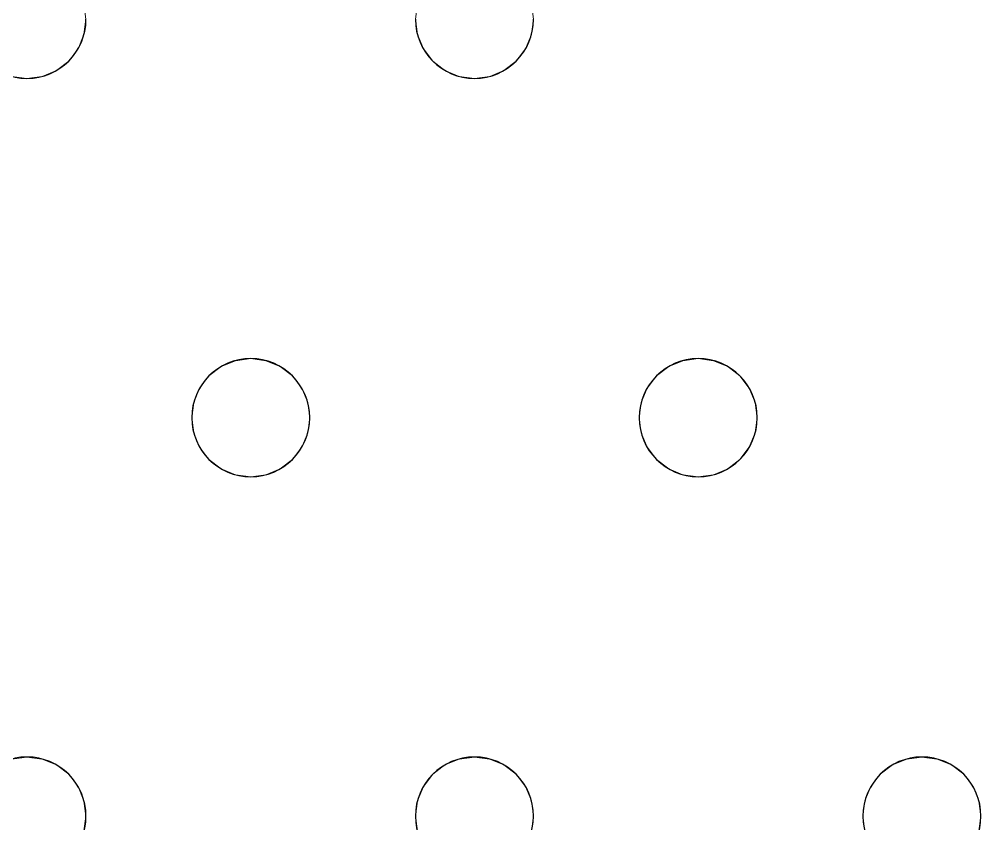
# Model space of a CAD drawing. Header units: millimetres. Extents: x -1 to 1601, y -701 to 1.
# Drawn here: x 1441.6 to 1507.1, y -152.5 to -98 of the extents above; entities that cross this region are included whole.
import ezdxf

# ---------------------------------------------------------------- set-up
doc = ezdxf.new("R2010")
doc.units = ezdxf.units.MM
doc.layers.add('IQ_200_3D', color=1, linetype='Continuous')
doc.layers.add('IQ_204_2D', color=7, linetype='Continuous')

msp = doc.modelspace()

# ---------------------------------------------------------------- linework, layer by layer
at = {"layer": 'IQ_200_3D', "lineweight": 18}
for points, invisible_edges in [([(122.762, -68.034, 850), (1477.238, -68.034, 850), (1477.238, -397.966, 850), (122.762, -397.966, 850)], 10), ([(122.762, -68.034, 860), (122.762, -397.966, 860), (1477.238, -397.966, 860), (1477.238, -68.034, 860)], 5), ([(1524.204, -351, 850), (1489.393, -396.366, 850), (1477.238, -397.966, 850), (1477.238, -68.034, 850)], 13), ([(1477.238, -68.034, 850), (1489.393, -69.634, 850), (1524.204, -115, 850), (1524.204, -351, 850)], 10), ([(1477.238, -397.966, 860), (1524.204, -351, 860), (1524.204, -115, 860), (1477.238, -68.034, 860)], 13), ([(1500.721, -74.326, 860), (1489.393, -69.634, 860), (1477.238, -68.034, 860), (1524.204, -115, 860)], 12), ([(1500.721, -74.326, 850), (1510.448, -81.79, 850), (1524.204, -115, 850), (1489.393, -69.634, 850)], 6), ([(1524.204, -115, 860), (1510.448, -81.79, 860), (1500.721, -74.326, 860)], 13), ([(1498.709, -79.33, 888), (1508.385, -86.766, 888), (1476.451, -98, 888), (1476.315, -96.965, 888)], 10), ([(1508.385, -86.766, 890), (1498.709, -79.33, 890), (1476.451, -98, 890), (1476.315, -99.035, 890)], 10), ([(1498.709, -79.33, 890), (1476.315, -96.965, 890), (1476.451, -98, 890)], 13), ([(1488.653, -121.136, 888), (1475.915, -100, 888), (1476.315, -99.035, 888), (1508.385, -86.766, 888)], 13), ([(1488.653, -121.136, 890), (1508.385, -86.766, 890), (1476.315, -99.035, 890), (1475.915, -100, 890)], 11), ([(1508.385, -86.766, 888), (1476.315, -99.035, 888), (1476.451, -98, 888)], 13), ([(1489.618, -121.536, 888), (1488.653, -121.136, 888), (1508.385, -86.766, 888)], 14), ([(1489.618, -121.536, 890), (1508.385, -86.766, 890), (1488.653, -121.136, 890)], 3), ([(1489.618, -121.536, 888), (1508.385, -86.766, 888), (1515.821, -96.442, 888), (1490.446, -122.172, 888)], 5), ([(1515.821, -96.442, 890), (1508.385, -86.766, 890), (1489.618, -121.536, 890), (1490.446, -122.172, 890)], 10), ([(1520.515, -107.707, 888), (1491.082, -123, 888), (1490.446, -122.172, 888), (1515.821, -96.442, 888)], 5), ([(1520.515, -107.707, 890), (1515.821, -96.442, 890), (1490.446, -122.172, 890), (1491.082, -123, 890)], 10), ([(1446.118, -98, 890), (1445.981, -96.965, 890), (1445.981, -96.965, 888), (1446.118, -98, 888)], 2), ([(1468.451, -98, 888), (1446.118, -98, 888), (1445.981, -96.965, 888), (1468.587, -96.965, 888)], 5), ([(1468.451, -98, 890), (1468.587, -96.965, 890), (1445.981, -96.965, 890), (1446.118, -98, 890)], 10), ([(1468.587, -96.965, 890), (1468.451, -98, 890), (1468.451, -98, 888), (1468.587, -96.965, 888)], 8), ([(1476.451, -98, 890), (1476.315, -96.965, 890), (1476.315, -96.965, 888), (1476.451, -98, 888)], 2), ([(1445.981, -99.035, 890), (1446.118, -98, 890), (1446.118, -98, 888), (1445.981, -99.035, 888)], 8), ([(1468.587, -99.035, 888), (1445.981, -99.035, 888), (1446.118, -98, 888), (1468.451, -98, 888)], 5), ([(1468.587, -99.035, 890), (1468.451, -98, 890), (1446.118, -98, 890), (1445.981, -99.035, 890)], 10), ([(1468.451, -98, 890), (1468.587, -99.035, 890), (1468.587, -99.035, 888), (1468.451, -98, 888)], 2), ([(1476.315, -99.035, 890), (1476.451, -98, 890), (1476.451, -98, 888), (1476.315, -99.035, 888)], 8), ([(1445.582, -100, 890), (1445.981, -99.035, 890), (1445.981, -99.035, 888), (1445.582, -100, 888)], 10), ([(1445.582, -100, 888), (1445.981, -99.035, 888), (1468.987, -100, 888), (1457.284, -121, 888)], 14), ([(1468.987, -100, 890), (1468.587, -99.035, 890), (1445.981, -99.035, 890), (1445.582, -100, 890)], 10), ([(1468.987, -100, 888), (1445.981, -99.035, 888), (1468.587, -99.035, 888)], 3), ([(1468.587, -99.035, 890), (1468.987, -100, 890), (1468.987, -100, 888), (1468.587, -99.035, 888)], 10), ([(1475.915, -100, 890), (1476.315, -99.035, 890), (1476.315, -99.035, 888), (1475.915, -100, 888)], 10), ([(1444.946, -100.828, 890), (1445.582, -100, 890), (1445.582, -100, 888), (1444.946, -100.828, 888)], 10), ([(1444.946, -100.828, 888), (1445.582, -100, 888), (1457.284, -121, 888), (1456.249, -121.136, 888)], 10), ([(1457.284, -121, 890), (1445.582, -100, 890), (1444.946, -100.828, 890), (1456.249, -121.136, 890)], 5), ([(1457.284, -121, 890), (1469.623, -100.828, 890), (1468.987, -100, 890), (1445.582, -100, 890)], 13), ([(1469.623, -100.828, 888), (1458.32, -121.136, 888), (1457.284, -121, 888), (1468.987, -100, 888)], 5), ([(1468.987, -100, 890), (1469.623, -100.828, 890), (1469.623, -100.828, 888), (1468.987, -100, 888)], 10), ([(1475.279, -100.828, 890), (1475.915, -100, 890), (1475.915, -100, 888), (1475.279, -100.828, 888)], 10), ([(1475.279, -100.828, 888), (1475.915, -100, 888), (1487.618, -121, 888), (1486.582, -121.136, 888)], 10), ([(1487.618, -121, 890), (1488.653, -121.136, 890), (1475.915, -100, 890), (1475.279, -100.828, 890)], 10), ([(1487.618, -121, 888), (1475.915, -100, 888), (1488.653, -121.136, 888)], 3), ([(1444.118, -101.464, 890), (1444.946, -100.828, 890), (1444.946, -100.828, 888), (1444.118, -101.464, 888)], 10), ([(1444.118, -101.464, 888), (1444.946, -100.828, 888), (1456.249, -121.136, 888), (1455.284, -121.536, 888)], 10), ([(1456.249, -121.136, 890), (1444.946, -100.828, 890), (1444.118, -101.464, 890), (1455.284, -121.536, 890)], 5), ([(1457.284, -121, 890), (1458.32, -121.136, 890), (1469.623, -100.828, 890)], 14), ([(1470.451, -101.464, 888), (1459.284, -121.536, 888), (1458.32, -121.136, 888), (1469.623, -100.828, 888)], 5), ([(1470.451, -101.464, 890), (1469.623, -100.828, 890), (1458.32, -121.136, 890), (1459.284, -121.536, 890)], 10), ([(1469.623, -100.828, 890), (1470.451, -101.464, 890), (1470.451, -101.464, 888), (1469.623, -100.828, 888)], 10), ([(1474.451, -101.464, 890), (1475.279, -100.828, 890), (1475.279, -100.828, 888), (1474.451, -101.464, 888)], 10), ([(1474.451, -101.464, 888), (1475.279, -100.828, 888), (1486.582, -121.136, 888), (1485.618, -121.536, 888)], 10), ([(1474.451, -101.464, 890), (1485.618, -121.536, 890), (1486.582, -121.136, 890), (1475.279, -100.828, 890)], 5), ([(1475.279, -100.828, 890), (1486.582, -121.136, 890), (1487.618, -121, 890)], 13), ([(1443.153, -101.864, 890), (1444.118, -101.464, 890), (1444.118, -101.464, 888), (1443.153, -101.864, 888)], 10), ([(1443.153, -101.864, 888), (1444.118, -101.464, 888), (1455.284, -121.536, 888), (1454.456, -122.172, 888)], 10), ([(1455.284, -121.536, 890), (1444.118, -101.464, 890), (1443.153, -101.864, 890), (1454.456, -122.172, 890)], 5), ([(1471.416, -101.864, 888), (1460.113, -122.172, 888), (1459.284, -121.536, 888), (1470.451, -101.464, 888)], 5), ([(1471.416, -101.864, 890), (1470.451, -101.464, 890), (1459.284, -121.536, 890), (1460.113, -122.172, 890)], 10), ([(1470.451, -101.464, 890), (1471.416, -101.864, 890), (1471.416, -101.864, 888), (1470.451, -101.464, 888)], 10), ([(1473.486, -101.864, 890), (1474.451, -101.464, 890), (1474.451, -101.464, 888), (1473.486, -101.864, 888)], 10), ([(1473.486, -101.864, 888), (1474.451, -101.464, 888), (1485.618, -121.536, 888), (1484.789, -122.172, 888)], 10), ([(1473.486, -101.864, 890), (1484.789, -122.172, 890), (1485.618, -121.536, 890), (1474.451, -101.464, 890)], 5), ([(1429.779, -122.172, 888), (1428.951, -121.536, 888), (1441.082, -101.864, 888), (1442.118, -102, 888)], 10), ([(1442.118, -102, 890), (1441.082, -101.864, 890), (1429.779, -122.172, 890), (1430.415, -123, 890)], 10), ([(1430.415, -123, 888), (1429.779, -122.172, 888), (1442.118, -102, 888), (1453.82, -123, 888)], 14), ([(1453.82, -123, 890), (1454.456, -122.172, 890), (1442.118, -102, 890), (1430.415, -123, 890)], 14), ([(1442.118, -102, 888), (1441.082, -101.864, 888), (1441.082, -101.864, 890), (1442.118, -102, 890)], 10), ([(1443.153, -101.864, 888), (1442.118, -102, 888), (1442.118, -102, 890), (1443.153, -101.864, 890)], 10), ([(1454.456, -122.172, 888), (1453.82, -123, 888), (1442.118, -102, 888), (1443.153, -101.864, 888)], 10), ([(1454.456, -122.172, 890), (1443.153, -101.864, 890), (1442.118, -102, 890)], 13), ([(1472.451, -102, 888), (1460.748, -123, 888), (1460.113, -122.172, 888), (1471.416, -101.864, 888)], 5), ([(1472.451, -102, 890), (1471.416, -101.864, 890), (1460.113, -122.172, 890), (1460.748, -123, 890)], 10), ([(1460.748, -123, 888), (1472.451, -102, 888), (1484.153, -123, 888), (1483.754, -123.965, 888)], 11), ([(1484.153, -123, 890), (1484.789, -122.172, 890), (1472.451, -102, 890), (1460.748, -123, 890)], 14), ([(1472.451, -102, 888), (1471.416, -101.864, 888), (1471.416, -101.864, 890), (1472.451, -102, 890)], 10), ([(1473.486, -101.864, 888), (1472.451, -102, 888), (1472.451, -102, 890), (1473.486, -101.864, 890)], 10), ([(1472.451, -102, 888), (1473.486, -101.864, 888), (1484.789, -122.172, 888), (1484.153, -123, 888)], 10), ([(1484.789, -122.172, 890), (1473.486, -101.864, 890), (1472.451, -102, 890)], 13), ([(1491.082, -123, 888), (1520.515, -107.707, 888), (1522.151, -119.8, 888), (1491.481, -123.965, 888)], 5), ([(1522.151, -119.8, 890), (1520.515, -107.707, 890), (1491.082, -123, 890), (1491.481, -123.965, 890)], 10), ([(1491.618, -125, 888), (1491.481, -123.965, 888), (1522.151, -119.8, 888)], 14), ([(1491.481, -126.035, 888), (1491.618, -125, 888), (1522.151, -119.8, 888), (1503.82, -148.136, 888)], 14), ([(1491.481, -123.965, 890), (1491.618, -125, 890), (1522.151, -119.8, 890)], 14), ([(1522.151, -119.8, 890), (1491.618, -125, 890), (1491.481, -126.035, 890), (1503.82, -148.136, 890)], 13), ([(1503.82, -148.136, 888), (1522.151, -119.8, 888), (1504.784, -148.536, 888)], 3), ([(1504.784, -148.536, 890), (1522.151, -119.8, 890), (1503.82, -148.136, 890)], 3), ([(1505.613, -149.172, 888), (1504.784, -148.536, 888), (1522.151, -119.8, 888)], 14), ([(1505.613, -149.172, 890), (1522.151, -119.8, 890), (1504.784, -148.536, 890)], 3), ([(1522.151, -119.8, 888), (1506.248, -150, 888), (1505.613, -149.172, 888)], 13), ([(1505.613, -149.172, 890), (1506.248, -150, 890), (1522.151, -119.8, 890)], 14), ([(1506.648, -150.965, 888), (1506.248, -150, 888), (1522.151, -119.8, 888)], 14), ([(1506.248, -150, 890), (1506.648, -150.965, 890), (1522.151, -119.8, 890)], 14), ([(1506.784, -152, 888), (1506.648, -150.965, 888), (1522.151, -119.8, 888)], 14), ([(1506.648, -153.035, 888), (1506.784, -152, 888), (1522.151, -119.8, 888), (1506.648, -204.965, 888)], 14), ([(1522.151, -119.8, 888), (1506.784, -206, 888), (1506.648, -204.965, 888)], 13), ([(1506.784, -206, 888), (1522.151, -119.8, 888), (1506.784, -260, 888), (1506.648, -258.965, 888)], 11), ([(1506.648, -153.035, 890), (1506.648, -204.965, 890), (1522.151, -119.8, 890), (1506.784, -152, 890)], 7), ([(1506.648, -150.965, 890), (1506.784, -152, 890), (1522.151, -119.8, 890)], 14), ([(1506.784, -260, 890), (1522.151, -119.8, 890), (1506.784, -206, 890), (1506.648, -258.965, 890)], 7), ([(1506.784, -206, 890), (1522.151, -119.8, 890), (1506.648, -204.965, 890)], 3), ([(1506.784, -260, 890), (1506.648, -261.035, 890), (1522.151, -349.072, 890), (1522.151, -119.8, 890)], 10), ([(1522.151, -119.8, 888), (1522.151, -349.072, 888), (1506.784, -260, 888)], 14), ([(1456.249, -121.136, 890), (1455.284, -121.536, 890), (1455.284, -121.536, 888), (1456.249, -121.136, 888)], 10), ([(1456.249, -121.136, 888), (1457.284, -121, 888), (1457.284, -121, 890), (1456.249, -121.136, 890)], 10), ([(1457.284, -121, 888), (1458.32, -121.136, 888), (1458.32, -121.136, 890), (1457.284, -121, 890)], 10), ([(1459.284, -121.536, 890), (1458.32, -121.136, 890), (1458.32, -121.136, 888), (1459.284, -121.536, 888)], 10), ([(1486.582, -121.136, 890), (1485.618, -121.536, 890), (1485.618, -121.536, 888), (1486.582, -121.136, 888)], 10), ([(1486.582, -121.136, 888), (1487.618, -121, 888), (1487.618, -121, 890), (1486.582, -121.136, 890)], 10), ([(1487.618, -121, 888), (1488.653, -121.136, 888), (1488.653, -121.136, 890), (1487.618, -121, 890)], 10), ([(1489.618, -121.536, 890), (1488.653, -121.136, 890), (1488.653, -121.136, 888), (1489.618, -121.536, 888)], 10), ([(1455.284, -121.536, 890), (1454.456, -122.172, 890), (1454.456, -122.172, 888), (1455.284, -121.536, 888)], 10), ([(1460.113, -122.172, 890), (1459.284, -121.536, 890), (1459.284, -121.536, 888), (1460.113, -122.172, 888)], 10), ([(1485.618, -121.536, 890), (1484.789, -122.172, 890), (1484.789, -122.172, 888), (1485.618, -121.536, 888)], 10), ([(1490.446, -122.172, 890), (1489.618, -121.536, 890), (1489.618, -121.536, 888), (1490.446, -122.172, 888)], 10), ([(1454.456, -122.172, 890), (1453.82, -123, 890), (1453.82, -123, 888), (1454.456, -122.172, 888)], 10), ([(1460.748, -123, 890), (1460.113, -122.172, 890), (1460.113, -122.172, 888), (1460.748, -123, 888)], 10), ([(1484.789, -122.172, 890), (1484.153, -123, 890), (1484.153, -123, 888), (1484.789, -122.172, 888)], 10), ([(1491.082, -123, 890), (1490.446, -122.172, 890), (1490.446, -122.172, 888), (1491.082, -123, 888)], 10), ([(1453.421, -123.965, 888), (1430.815, -123.965, 888), (1430.415, -123, 888), (1453.82, -123, 888)], 5), ([(1453.421, -123.965, 890), (1453.82, -123, 890), (1430.415, -123, 890), (1430.815, -123.965, 890)], 10), ([(1453.82, -123, 890), (1453.421, -123.965, 890), (1453.421, -123.965, 888), (1453.82, -123, 888)], 10), ([(1461.148, -123.965, 890), (1460.748, -123, 890), (1460.748, -123, 888), (1461.148, -123.965, 888)], 10), ([(1483.754, -123.965, 888), (1461.148, -123.965, 888), (1460.748, -123, 888)], 13), ([(1483.754, -123.965, 890), (1484.153, -123, 890), (1460.748, -123, 890), (1461.148, -123.965, 890)], 10), ([(1484.153, -123, 890), (1483.754, -123.965, 890), (1483.754, -123.965, 888), (1484.153, -123, 888)], 10), ([(1491.481, -123.965, 890), (1491.082, -123, 890), (1491.082, -123, 888), (1491.481, -123.965, 888)], 10), ([(1453.421, -123.965, 888), (1453.284, -125, 888), (1430.815, -123.965, 888)], 14), ([(1453.284, -125, 888), (1453.421, -126.035, 888), (1430.951, -125, 888), (1430.815, -123.965, 888)], 10), ([(1453.284, -125, 890), (1453.421, -123.965, 890), (1430.815, -123.965, 890), (1430.951, -125, 890)], 10), ([(1453.421, -123.965, 890), (1453.284, -125, 890), (1453.284, -125, 888), (1453.421, -123.965, 888)], 8), ([(1461.284, -125, 890), (1461.148, -123.965, 890), (1461.148, -123.965, 888), (1461.284, -125, 888)], 2), ([(1483.618, -125, 888), (1461.284, -125, 888), (1461.148, -123.965, 888), (1483.754, -123.965, 888)], 5), ([(1483.618, -125, 890), (1483.754, -123.965, 890), (1461.148, -123.965, 890), (1461.284, -125, 890)], 10), ([(1483.754, -123.965, 890), (1483.618, -125, 890), (1483.618, -125, 888), (1483.754, -123.965, 888)], 8), ([(1491.618, -125, 890), (1491.481, -123.965, 890), (1491.481, -123.965, 888), (1491.618, -125, 888)], 2), ([(1430.815, -126.035, 888), (1430.951, -125, 888), (1453.421, -126.035, 888), (1453.82, -127, 888)], 10), ([(1430.815, -126.035, 890), (1453.82, -127, 890), (1453.421, -126.035, 890), (1430.951, -125, 890)], 5), ([(1453.421, -126.035, 890), (1453.284, -125, 890), (1430.951, -125, 890)], 14), ([(1453.284, -125, 890), (1453.421, -126.035, 890), (1453.421, -126.035, 888), (1453.284, -125, 888)], 2), ([(1461.148, -126.035, 890), (1461.284, -125, 890), (1461.284, -125, 888), (1461.148, -126.035, 888)], 8), ([(1461.284, -125, 888), (1483.618, -125, 888), (1483.754, -126.035, 888), (1461.148, -126.035, 888)], 5), ([(1483.754, -126.035, 890), (1483.618, -125, 890), (1461.284, -125, 890), (1461.148, -126.035, 890)], 10), ([(1483.618, -125, 890), (1483.754, -126.035, 890), (1483.754, -126.035, 888), (1483.618, -125, 888)], 2), ([(1491.481, -126.035, 890), (1491.618, -125, 890), (1491.618, -125, 888), (1491.481, -126.035, 888)], 8), ([(1430.415, -127, 888), (1430.815, -126.035, 888), (1453.82, -127, 888), (1442.118, -148, 888)], 14), ([(1453.82, -127, 890), (1430.815, -126.035, 890), (1430.415, -127, 890), (1442.118, -148, 890)], 13), ([(1453.421, -126.035, 890), (1453.82, -127, 890), (1453.82, -127, 888), (1453.421, -126.035, 888)], 10), ([(1460.748, -127, 890), (1461.148, -126.035, 890), (1461.148, -126.035, 888), (1460.748, -127, 888)], 10), ([(1484.153, -127, 888), (1460.748, -127, 888), (1461.148, -126.035, 888), (1483.754, -126.035, 888)], 5), ([(1484.153, -127, 890), (1483.754, -126.035, 890), (1461.148, -126.035, 890), (1460.748, -127, 890)], 10), ([(1483.754, -126.035, 890), (1484.153, -127, 890), (1484.153, -127, 888), (1483.754, -126.035, 888)], 10), ([(1491.082, -127, 890), (1491.481, -126.035, 890), (1491.481, -126.035, 888), (1491.082, -127, 888)], 10), ([(1503.82, -148.136, 888), (1502.784, -148, 888), (1491.082, -127, 888), (1491.481, -126.035, 888)], 10), ([(1503.82, -148.136, 890), (1491.481, -126.035, 890), (1491.082, -127, 890), (1502.784, -148, 890)], 5), ([(1429.779, -127.828, 888), (1430.415, -127, 888), (1442.118, -148, 888), (1441.082, -148.136, 888)], 10), ([(1442.118, -148, 890), (1430.415, -127, 890), (1429.779, -127.828, 890), (1441.082, -148.136, 890)], 5), ([(1454.456, -127.828, 888), (1442.118, -148, 888), (1453.82, -127, 888)], 3), ([(1454.456, -127.828, 890), (1453.82, -127, 890), (1442.118, -148, 890), (1443.153, -148.136, 890)], 10), ([(1453.82, -127, 890), (1454.456, -127.828, 890), (1454.456, -127.828, 888), (1453.82, -127, 888)], 10), ([(1460.113, -127.828, 890), (1460.748, -127, 890), (1460.748, -127, 888), (1460.113, -127.828, 888)], 10), ([(1472.451, -148, 888), (1460.113, -127.828, 888), (1460.748, -127, 888), (1484.153, -127, 888)], 13), ([(1460.113, -127.828, 890), (1471.416, -148.136, 890), (1472.451, -148, 890), (1460.748, -127, 890)], 5), ([(1484.153, -127, 890), (1460.748, -127, 890), (1472.451, -148, 890), (1484.789, -127.828, 890)], 7), ([(1484.153, -127, 888), (1484.789, -127.828, 888), (1472.451, -148, 888)], 14), ([(1484.153, -127, 890), (1484.789, -127.828, 890), (1484.789, -127.828, 888), (1484.153, -127, 888)], 10), ([(1490.446, -127.828, 890), (1491.082, -127, 890), (1491.082, -127, 888), (1490.446, -127.828, 888)], 10), ([(1490.446, -127.828, 888), (1491.082, -127, 888), (1502.784, -148, 888), (1501.749, -148.136, 888)], 10), ([(1491.082, -127, 890), (1490.446, -127.828, 890), (1502.784, -148, 890)], 14), ([(1454.456, -127.828, 888), (1455.284, -128.464, 888), (1443.153, -148.136, 888), (1442.118, -148, 888)], 10), ([(1455.284, -128.464, 890), (1454.456, -127.828, 890), (1443.153, -148.136, 890), (1444.118, -148.536, 890)], 10), ([(1454.456, -127.828, 890), (1455.284, -128.464, 890), (1455.284, -128.464, 888), (1454.456, -127.828, 888)], 10), ([(1459.284, -128.464, 890), (1460.113, -127.828, 890), (1460.113, -127.828, 888), (1459.284, -128.464, 888)], 10), ([(1459.284, -128.464, 888), (1460.113, -127.828, 888), (1471.416, -148.136, 888), (1470.451, -148.536, 888)], 10), ([(1459.284, -128.464, 890), (1470.451, -148.536, 890), (1471.416, -148.136, 890), (1460.113, -127.828, 890)], 5), ([(1460.113, -127.828, 888), (1472.451, -148, 888), (1471.416, -148.136, 888)], 13), ([(1484.789, -127.828, 888), (1485.618, -128.464, 888), (1473.486, -148.136, 888), (1472.451, -148, 888)], 10), ([(1473.486, -148.136, 890), (1484.789, -127.828, 890), (1472.451, -148, 890)], 3), ([(1485.618, -128.464, 890), (1484.789, -127.828, 890), (1473.486, -148.136, 890), (1474.451, -148.536, 890)], 10), ([(1484.789, -127.828, 890), (1485.618, -128.464, 890), (1485.618, -128.464, 888), (1484.789, -127.828, 888)], 10), ([(1489.618, -128.464, 890), (1490.446, -127.828, 890), (1490.446, -127.828, 888), (1489.618, -128.464, 888)], 10), ([(1489.618, -128.464, 888), (1490.446, -127.828, 888), (1501.749, -148.136, 888), (1500.784, -148.536, 888)], 10), ([(1490.446, -127.828, 890), (1489.618, -128.464, 890), (1501.749, -148.136, 890), (1502.784, -148, 890)], 10), ([(1444.118, -148.536, 888), (1443.153, -148.136, 888), (1455.284, -128.464, 888)], 14), ([(1444.118, -148.536, 888), (1455.284, -128.464, 888), (1456.249, -128.864, 888), (1444.946, -149.172, 888)], 5), ([(1456.249, -128.864, 890), (1455.284, -128.464, 890), (1444.118, -148.536, 890), (1444.946, -149.172, 890)], 10), ([(1457.284, -129, 888), (1444.946, -149.172, 888), (1456.249, -128.864, 888)], 3), ([(1457.284, -129, 890), (1456.249, -128.864, 890), (1444.946, -149.172, 890), (1445.582, -150, 890)], 10), ([(1457.284, -129, 888), (1468.987, -150, 888), (1445.582, -150, 888), (1444.946, -149.172, 888)], 11), ([(1468.987, -150, 890), (1469.623, -149.172, 890), (1457.284, -129, 890), (1445.582, -150, 890)], 14), ([(1455.284, -128.464, 890), (1456.249, -128.864, 890), (1456.249, -128.864, 888), (1455.284, -128.464, 888)], 10), ([(1457.284, -129, 888), (1456.249, -128.864, 888), (1456.249, -128.864, 890), (1457.284, -129, 890)], 10), ([(1458.32, -128.864, 888), (1457.284, -129, 888), (1457.284, -129, 890), (1458.32, -128.864, 890)], 10), ([(1457.284, -129, 888), (1458.32, -128.864, 888), (1469.623, -149.172, 888), (1468.987, -150, 888)], 10), ([(1469.623, -149.172, 890), (1470.451, -148.536, 890), (1458.32, -128.864, 890), (1457.284, -129, 890)], 10), ([(1458.32, -128.864, 890), (1459.284, -128.464, 890), (1459.284, -128.464, 888), (1458.32, -128.864, 888)], 10), ([(1458.32, -128.864, 888), (1459.284, -128.464, 888), (1470.451, -148.536, 888), (1469.623, -149.172, 888)], 10), ([(1458.32, -128.864, 890), (1470.451, -148.536, 890), (1459.284, -128.464, 890)], 3), ([(1485.618, -128.464, 888), (1486.582, -128.864, 888), (1474.451, -148.536, 888), (1473.486, -148.136, 888)], 10), ([(1486.582, -128.864, 890), (1485.618, -128.464, 890), (1474.451, -148.536, 890), (1475.279, -149.172, 890)], 10), ([(1486.582, -128.864, 888), (1487.618, -129, 888), (1475.279, -149.172, 888), (1474.451, -148.536, 888)], 10), ([(1487.618, -129, 890), (1486.582, -128.864, 890), (1475.279, -149.172, 890), (1475.915, -150, 890)], 10), ([(1475.915, -150, 888), (1475.279, -149.172, 888), (1487.618, -129, 888), (1499.32, -150, 888)], 14), ([(1499.32, -150, 890), (1499.956, -149.172, 890), (1487.618, -129, 890), (1475.915, -150, 890)], 14), ([(1485.618, -128.464, 890), (1486.582, -128.864, 890), (1486.582, -128.864, 888), (1485.618, -128.464, 888)], 10), ([(1487.618, -129, 888), (1486.582, -128.864, 888), (1486.582, -128.864, 890), (1487.618, -129, 890)], 10), ([(1488.653, -128.864, 888), (1487.618, -129, 888), (1487.618, -129, 890), (1488.653, -128.864, 890)], 10), ([(1487.618, -129, 888), (1488.653, -128.864, 888), (1499.956, -149.172, 888), (1499.32, -150, 888)], 10), ([(1499.956, -149.172, 890), (1500.784, -148.536, 890), (1488.653, -128.864, 890), (1487.618, -129, 890)], 10), ([(1488.653, -128.864, 890), (1489.618, -128.464, 890), (1489.618, -128.464, 888), (1488.653, -128.864, 888)], 10), ([(1488.653, -128.864, 888), (1489.618, -128.464, 888), (1500.784, -148.536, 888), (1499.956, -149.172, 888)], 10), ([(1489.618, -128.464, 890), (1488.653, -128.864, 890), (1500.784, -148.536, 890), (1501.749, -148.136, 890)], 10), ([(1441.082, -148.136, 888), (1442.118, -148, 888), (1442.118, -148, 890), (1441.082, -148.136, 890)], 10), ([(1442.118, -148, 888), (1443.153, -148.136, 888), (1443.153, -148.136, 890), (1442.118, -148, 890)], 10), ([(1471.416, -148.136, 888), (1472.451, -148, 888), (1472.451, -148, 890), (1471.416, -148.136, 890)], 10), ([(1472.451, -148, 888), (1473.486, -148.136, 888), (1473.486, -148.136, 890), (1472.451, -148, 890)], 10), ([(1501.749, -148.136, 888), (1502.784, -148, 888), (1502.784, -148, 890), (1501.749, -148.136, 890)], 10), ([(1502.784, -148, 888), (1503.82, -148.136, 888), (1503.82, -148.136, 890), (1502.784, -148, 890)], 10), ([(1444.118, -148.536, 890), (1443.153, -148.136, 890), (1443.153, -148.136, 888), (1444.118, -148.536, 888)], 10), ([(1444.946, -149.172, 890), (1444.118, -148.536, 890), (1444.118, -148.536, 888), (1444.946, -149.172, 888)], 10), ([(1470.451, -148.536, 890), (1469.623, -149.172, 890), (1469.623, -149.172, 888), (1470.451, -148.536, 888)], 10), ([(1471.416, -148.136, 890), (1470.451, -148.536, 890), (1470.451, -148.536, 888), (1471.416, -148.136, 888)], 10), ([(1474.451, -148.536, 890), (1473.486, -148.136, 890), (1473.486, -148.136, 888), (1474.451, -148.536, 888)], 10), ([(1475.279, -149.172, 890), (1474.451, -148.536, 890), (1474.451, -148.536, 888), (1475.279, -149.172, 888)], 10), ([(1500.784, -148.536, 890), (1499.956, -149.172, 890), (1499.956, -149.172, 888), (1500.784, -148.536, 888)], 10), ([(1501.749, -148.136, 890), (1500.784, -148.536, 890), (1500.784, -148.536, 888), (1501.749, -148.136, 888)], 10), ([(1504.784, -148.536, 890), (1503.82, -148.136, 890), (1503.82, -148.136, 888), (1504.784, -148.536, 888)], 10), ([(1505.613, -149.172, 890), (1504.784, -148.536, 890), (1504.784, -148.536, 888), (1505.613, -149.172, 888)], 10), ([(1445.582, -150, 890), (1444.946, -149.172, 890), (1444.946, -149.172, 888), (1445.582, -150, 888)], 10), ([(1469.623, -149.172, 890), (1468.987, -150, 890), (1468.987, -150, 888), (1469.623, -149.172, 888)], 10), ([(1475.915, -150, 890), (1475.279, -149.172, 890), (1475.279, -149.172, 888), (1475.915, -150, 888)], 10), ([(1499.956, -149.172, 890), (1499.32, -150, 890), (1499.32, -150, 888), (1499.956, -149.172, 888)], 10), ([(1506.248, -150, 890), (1505.613, -149.172, 890), (1505.613, -149.172, 888), (1506.248, -150, 888)], 10), ([(1445.981, -150.965, 890), (1445.582, -150, 890), (1445.582, -150, 888), (1445.981, -150.965, 888)], 10), ([(1445.981, -150.965, 888), (1445.582, -150, 888), (1468.587, -150.965, 888), (1468.451, -152, 888)], 10), ([(1468.587, -150.965, 888), (1445.582, -150, 888), (1468.987, -150, 888)], 3), ([(1445.981, -150.965, 890), (1468.451, -152, 890), (1468.587, -150.965, 890), (1445.582, -150, 890)], 5), ([(1468.587, -150.965, 890), (1468.987, -150, 890), (1445.582, -150, 890)], 14), ([(1468.987, -150, 890), (1468.587, -150.965, 890), (1468.587, -150.965, 888), (1468.987, -150, 888)], 10), ([(1476.315, -150.965, 890), (1475.915, -150, 890), (1475.915, -150, 888), (1476.315, -150.965, 888)], 10), ([(1476.315, -150.965, 888), (1475.915, -150, 888), (1498.921, -150.965, 888), (1498.784, -152, 888)], 10), ([(1499.32, -150, 888), (1498.921, -150.965, 888), (1475.915, -150, 888)], 14), ([(1498.921, -150.965, 890), (1499.32, -150, 890), (1475.915, -150, 890), (1476.315, -150.965, 890)], 10), ([(1499.32, -150, 890), (1498.921, -150.965, 890), (1498.921, -150.965, 888), (1499.32, -150, 888)], 10), ([(1506.648, -150.965, 890), (1506.248, -150, 890), (1506.248, -150, 888), (1506.648, -150.965, 888)], 10), ([(1446.118, -152, 890), (1445.981, -150.965, 890), (1445.981, -150.965, 888), (1446.118, -152, 888)], 2), ([(1468.451, -152, 888), (1468.587, -153.035, 888), (1446.118, -152, 888), (1445.981, -150.965, 888)], 10), ([(1468.451, -152, 890), (1445.981, -150.965, 890), (1446.118, -152, 890), (1468.587, -153.035, 890)], 5), ([(1468.587, -150.965, 890), (1468.451, -152, 890), (1468.451, -152, 888), (1468.587, -150.965, 888)], 8), ([(1476.451, -152, 890), (1476.315, -150.965, 890), (1476.315, -150.965, 888), (1476.451, -152, 888)], 2), ([(1476.451, -152, 888), (1476.315, -150.965, 888), (1498.784, -152, 888), (1498.921, -153.035, 888)], 10), ([(1498.784, -152, 890), (1498.921, -150.965, 890), (1476.315, -150.965, 890), (1476.451, -152, 890)], 10), ([(1498.921, -150.965, 890), (1498.784, -152, 890), (1498.784, -152, 888), (1498.921, -150.965, 888)], 8), ([(1506.784, -152, 890), (1506.648, -150.965, 890), (1506.648, -150.965, 888), (1506.784, -152, 888)], 2), ([(1445.981, -153.035, 890), (1446.118, -152, 890), (1446.118, -152, 888), (1445.981, -153.035, 888)], 8), ([(1445.981, -153.035, 888), (1446.118, -152, 888), (1468.587, -153.035, 888), (1468.987, -154, 888)], 10), ([(1445.981, -153.035, 890), (1468.987, -154, 890), (1468.587, -153.035, 890), (1446.118, -152, 890)], 5), ([(1468.451, -152, 890), (1468.587, -153.035, 890), (1468.587, -153.035, 888), (1468.451, -152, 888)], 2), ([(1476.315, -153.035, 890), (1476.451, -152, 890), (1476.451, -152, 888), (1476.315, -153.035, 888)], 8), ([(1476.315, -153.035, 888), (1476.451, -152, 888), (1498.921, -153.035, 888), (1499.32, -154, 888)], 10), ([(1476.451, -152, 890), (1476.315, -153.035, 890), (1498.921, -153.035, 890), (1498.784, -152, 890)], 10), ([(1498.784, -152, 890), (1498.921, -153.035, 890), (1498.921, -153.035, 888), (1498.784, -152, 888)], 2), ([(1506.648, -153.035, 890), (1506.784, -152, 890), (1506.784, -152, 888), (1506.648, -153.035, 888)], 8)]:
    msp.add_3dface(points, dxfattribs=dict(at, invisible_edges=invisible_edges))
at = {"layer": 'IQ_204_2D'}
for centre, radius, start, end in [((1477.238, -115), 46.966, 0, 90), ((1475.151, -120), 47, 0.24381, 89.75619), ((1442.118, -98), 4, 180, 360), ((1472.451, -98), 4, 180, 360), ((1457.284, -125), 4, 360, 180), ((1487.618, -125), 4, 0, 180), ((1457.284, -125), 4, 180, 360), ((1487.618, -125), 4, 180, 360), ((1442.118, -152), 4, 360, 180), ((1472.451, -152), 4, 0, 180), ((1502.784, -152), 4, 0, 180), ((1442.118, -152), 4, 180, 360), ((1472.451, -152), 4, 180, 360), ((1502.784, -152), 4, 180, 360)]:
    msp.add_arc(centre, radius, start, end, dxfattribs=at)

# ---------------------------------------------------------------- meshes
at = {"layer": 'IQ_200_3D', "lineweight": 18}
mesh = msp.add_polyface(dxfattribs=at)
corners = [(1600, 0, 850), (1600, -700, 850), (0, -700, 850), (0, 0, 850), (1210.5, -594, 850), (1211.556, -602.023, 850), (1214.653, -609.5, 850), (1219.58, -615.92, 850), (1226, -620.847, 850), (1233.477, -623.944, 850), (1241.5, -625, 850), (1459.5, -625, 850), (1467.523, -623.944, 850), (1475, -620.847, 850), (1481.42, -615.92, 850), (1486.347, -609.5, 850), (1489.444, -602.023, 850), (1490.5, -594, 850), (1490.5, -476, 850), (1489.444, -467.977, 850), (1486.347, -460.5, 850), (1481.42, -454.08, 850), (1475, -449.153, 850), (1467.523, -446.056, 850), (1459.5, -445, 850), (1241.5, -445, 850), (1233.477, -446.056, 850), (1226, -449.153, 850), (1219.58, -454.08, 850), (1214.653, -460.5, 850), (1211.556, -467.977, 850), (1210.5, -476, 850), (1477.5, -68.034, 850), (122.5, -68.034, 850), (110.412, -69.625, 850), (99.148, -74.291, 850), (89.475, -81.713, 850), (82.053, -91.386, 850), (77.388, -102.65, 850), (75.796, -114.738, 850), (75.796, -351.262, 850), (77.388, -363.35, 850), (82.053, -374.614, 850), (89.475, -384.287, 850), (99.148, -391.709, 850), (110.412, -396.375, 850), (122.5, -397.966, 850), (1477.5, -397.966, 850), (1489.588, -396.375, 850), (1500.852, -391.709, 850), (1510.525, -384.287, 850), (1517.947, -374.614, 850), (1522.612, -363.35, 850), (1524.204, -351.262, 850), (1524.204, -114.738, 850), (1522.612, -102.65, 850), (1517.947, -91.386, 850), (1510.525, -81.713, 850), (1500.852, -74.291, 850), (1489.588, -69.625, 850)]
mesh.append_faces([[corners[k] for k in face] for face in [(37, 3, 36), (35, 3, 34), (4, 46, 31), (31, 46, 30), (55, 0, 54), (16, 1, 15), (14, 1, 13), (21, 49, 20), (11, 1, 10)]], dxfattribs={"vtx0": -1, "vtx1": -1})
mesh.append_faces([[corners[k] for k in face] for face in [(3, 37, 38), (3, 38, 39), (3, 39, 40, 2), (2, 40, 41), (46, 4, 5), (2, 6, 7), (46, 29, 30), (46, 28, 29), (26, 46, 47, 25), (46, 26, 27), (0, 59, 32, 3), (20, 49, 50, 19), (47, 24, 25), (0, 55, 56), (1, 52, 53), (19, 50, 51, 18), (1, 16, 17)]], dxfattribs={"vtx0": -1, "vtx2": -1})
mesh.append_faces([[corners[k] for k in face] for face in [(2, 45, 46, 5), (1, 17, 18, 51)]], dxfattribs={"vtx0": -1, "vtx2": -1, "vtx3": -1})
mesh.append_faces([[corners[k] for k in face] for face in [(41, 42, 2), (35, 36, 3), (33, 34, 3, 32), (43, 44, 2), (44, 45, 2), (42, 43, 2), (5, 6, 2), (27, 28, 46), (7, 8, 2), (8, 9, 2), (58, 59, 0), (56, 57, 0), (57, 58, 0), (51, 52, 1), (23, 24, 47), (11, 12, 1), (12, 13, 1), (14, 15, 1)]], dxfattribs={"vtx1": -1, "vtx2": -1})
mesh.append_faces([[corners[k] for k in face] for face in [(1, 2, 9, 10), (47, 48, 22, 23), (48, 49, 21, 22), (53, 54, 0, 1)]], dxfattribs={"vtx1": -1, "vtx3": -1})
mesh = msp.add_polyface(dxfattribs=at)
corners = [(1600, -700, 900), (1600, -23, 900), (0, -23, 900), (0, -700, 900), (90, -35.113, 900), (1510, -35.113, 900), (1529.382, -37.665, 900), (1547.443, -45.146, 900), (1562.953, -57.047, 900), (1574.854, -72.557, 900), (1582.335, -90.618, 900), (1584.887, -110, 900), (1584.887, -610, 900), (1582.335, -629.382, 900), (1574.854, -647.443, 900), (1562.953, -662.953, 900), (1547.443, -674.854, 900), (1529.382, -682.335, 900), (1510, -684.887, 900), (90, -684.887, 900), (70.618, -682.335, 900), (52.557, -674.854, 900), (37.047, -662.953, 900), (25.146, -647.443, 900), (17.665, -629.382, 900), (15.113, -610, 900), (15.113, -110, 900), (17.665, -90.618, 900), (25.146, -72.557, 900), (37.047, -57.047, 900), (52.557, -45.146, 900), (70.618, -37.665, 900)]
mesh.append_faces([[corners[k] for k in face] for face in [(9, 1, 8), (14, 0, 13), (31, 2, 30), (28, 2, 27), (21, 3, 20), (23, 3, 22)]], dxfattribs={"vtx0": -1, "vtx1": -1})
mesh.append_faces([[corners[k] for k in face] for face in [(1, 9, 10), (1, 11, 12, 0), (0, 14, 15), (0, 18, 19), (2, 28, 29), (3, 23, 24)]], dxfattribs={"vtx0": -1, "vtx2": -1})
mesh.append_faces([[corners[k] for k in face] for face in [(10, 11, 1), (5, 6, 1), (7, 8, 1), (6, 7, 1), (12, 13, 0), (15, 16, 0), (17, 18, 0), (16, 17, 0), (31, 4, 2), (29, 30, 2), (26, 27, 2), (21, 22, 3), (24, 25, 3)]], dxfattribs={"vtx1": -1, "vtx2": -1})
mesh.append_faces([[corners[k] for k in face] for face in [(4, 5, 1, 2), (25, 26, 2, 3), (19, 20, 3, 0)]], dxfattribs={"vtx1": -1, "vtx3": -1})
mesh = msp.add_polyface(dxfattribs=at)
corners = [(1510, -48.392, 890), (90, -48.392, 890), (66.424, -53.082, 890), (46.437, -66.437, 890), (33.082, -86.424, 890), (28.392, -110, 890), (28.392, -610, 890), (33.082, -633.576, 890), (46.437, -653.563, 890), (66.424, -666.918, 890), (90, -671.608, 890), (1510, -671.608, 890), (1533.576, -666.918, 890), (1553.563, -653.563, 890), (1566.918, -633.576, 890), (1571.608, -610, 890), (1571.608, -110, 890), (1566.918, -86.424, 890), (1553.563, -66.437, 890), (1533.576, -53.082, 890), (122.5, -418.034, 890), (1477.5, -418.034, 890), (1489.656, -419.634, 890), (1500.983, -424.326, 890), (1510.71, -431.79, 890), (1518.174, -441.517, 890), (1522.866, -452.844, 890), (1524.466, -465, 890), (1524.466, -605, 890), (1522.866, -617.156, 890), (1518.174, -628.483, 890), (1510.71, -638.21, 890), (1500.983, -645.674, 890), (1489.656, -650.366, 890), (1477.5, -651.966, 890), (122.5, -651.966, 890), (110.344, -650.366, 890), (99.017, -645.674, 890), (89.29, -638.21, 890), (81.826, -628.483, 890), (77.134, -617.156, 890), (75.534, -605, 890), (75.534, -465, 890), (77.134, -452.844, 890), (81.826, -441.517, 890), (89.29, -431.79, 890), (99.017, -424.326, 890), (110.344, -419.634, 890), (122.5, -68.034, 890), (1477.5, -68.034, 890), (1489.588, -69.625, 890), (1500.852, -74.291, 890), (1510.525, -81.713, 890), (1517.947, -91.386, 890), (1522.612, -102.65, 890), (1524.204, -114.738, 890), (1524.204, -351.262, 890), (1522.612, -363.35, 890), (1517.947, -374.614, 890), (1510.525, -384.287, 890), (1500.852, -391.709, 890), (1489.588, -396.375, 890), (1477.5, -397.966, 890), (122.5, -397.966, 890), (110.412, -396.375, 890), (99.148, -391.709, 890), (89.475, -384.287, 890), (82.053, -374.614, 890), (77.388, -363.35, 890), (75.796, -351.262, 890), (75.796, -114.738, 890), (77.388, -102.65, 890), (82.053, -91.386, 890), (89.475, -81.713, 890), (99.148, -74.291, 890), (110.412, -69.625, 890)]
mesh.append_faces([[corners[k] for k in face] for face in [(65, 47, 64), (75, 1, 74), (71, 5, 70), (73, 2, 72)]], dxfattribs={"vtx0": -1, "vtx1": -1})
mesh.append_faces([[corners[k] for k in face] for face in [(15, 28, 29, 14), (11, 32, 33), (16, 55, 56, 15), (54, 17, 18, 53), (53, 18, 19, 52), (52, 19, 0, 51), (0, 50, 51), (10, 37, 38, 9), (64, 47, 20, 63), (8, 39, 40, 7), (39, 8, 9, 38), (69, 42, 43), (1, 75, 48, 0), (3, 71, 72, 2)]], dxfattribs={"vtx0": -1, "vtx2": -1})
mesh.append_faces([[corners[k] for k in face] for face in [(6, 41, 42, 69)]], dxfattribs={"vtx0": -1, "vtx2": -1, "vtx3": -1})
mesh.append_faces([[corners[k] for k in face] for face in [(11, 33, 34, 35), (71, 3, 4, 5)]], dxfattribs={"vtx0": -1, "vtx3": -1})
mesh.append_faces([[corners[k] for k in face] for face in [(49, 50, 0, 48), (36, 37, 10)]], dxfattribs={"vtx1": -1, "vtx2": -1})
mesh.append_faces([[corners[k] for k in face] for face in [(27, 28, 15, 56)]], dxfattribs={"vtx1": -1, "vtx2": -1, "vtx3": -1})
mesh.append_faces([[corners[k] for k in face] for face in [(13, 14, 29, 30), (12, 13, 30, 31), (26, 27, 56, 57), (31, 32, 11, 12), (24, 25, 58, 59), (21, 22, 61, 62), (22, 23, 60, 61), (23, 24, 59, 60), (25, 26, 57, 58), (54, 55, 16, 17), (20, 21, 62, 63), (35, 36, 10, 11), (45, 46, 66, 67), (46, 47, 65, 66), (6, 7, 40, 41), (43, 44, 68, 69), (44, 45, 67, 68), (73, 74, 1, 2), (69, 70, 5, 6)]], dxfattribs={"vtx1": -1, "vtx3": -1})
mesh = msp.add_polyface(dxfattribs=at)
corners = [(1477.5, -68.034, 890), (1477.5, -68.034, 850), (1489.588, -69.625, 850), (1500.852, -74.291, 850), (1510.525, -81.713, 850), (1517.947, -91.386, 850), (1522.612, -102.65, 850), (1524.204, -114.738, 850), (1524.204, -114.738, 890), (1522.612, -102.65, 890), (1517.947, -91.386, 890), (1510.525, -81.713, 890), (1500.852, -74.291, 890), (1489.588, -69.625, 890)]
mesh.append_faces([[corners[k] for k in face] for face in [(13, 2, 3, 12), (4, 11, 12, 3)]], dxfattribs={"vtx0": -1, "vtx2": -1})
mesh.append_faces([[corners[k] for k in face] for face in [(5, 6, 9, 10), (10, 11, 4, 5)]], dxfattribs={"vtx1": -1, "vtx3": -1})
mesh.append_faces([[corners[k] for k in face] for face in [(0, 1, 2, 13)]], dxfattribs={"vtx2": -1})
mesh.append_faces([[corners[k] for k in face] for face in [(6, 7, 8, 9)]], dxfattribs={"vtx3": -1})

doc.saveas('drawing.dxf')
